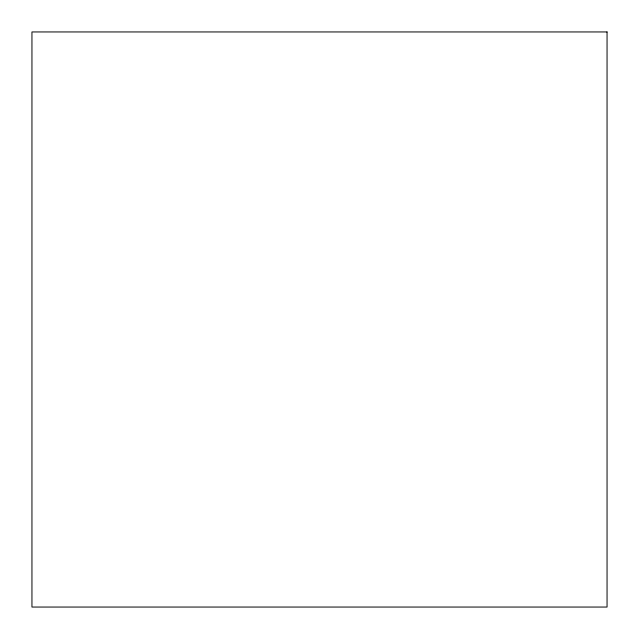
<?xml version="1.0" encoding="UTF-8"?>
<svg xmlns="http://www.w3.org/2000/svg" width="639" height="639" viewBox="0 0 639 639"><rect width="100%" height="100%" fill="white"/><g stroke="black" fill="none" stroke-linecap="round" stroke-linejoin="round"><path stroke-width="0.96" d="M607.05 31.95L31.95 31.95L31.95 607.05L607.05 607.05L607.05 31.95"/></g></svg>
